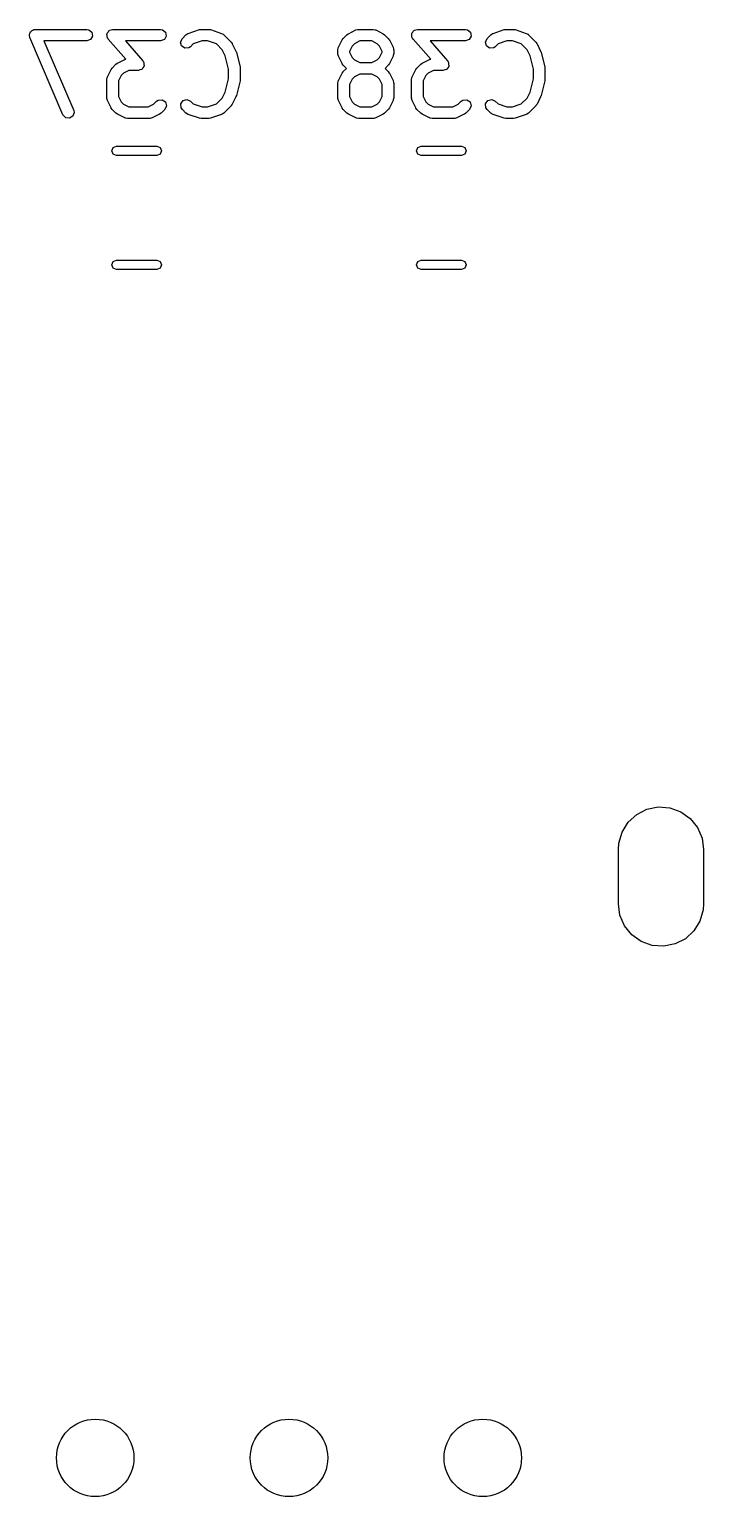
# Model space of a CAD drawing. Extents: x 62 to 228, y -146 to -46.
# Drawn here: x 141.43 to 150.13, y -144.65 to -125.71 of the extents above; entities that cross this region are included whole.
import ezdxf

# ---------------------------------------------------------------- set-up
doc = ezdxf.new("R2010")
doc.units = 0
doc.layers.add('BLACK', color=7, linetype='CONTINUOUS')

msp = doc.modelspace()

# ---------------------------------------------------------------- linework, layer by layer
at = {"layer": 'BLACK', "linetype": 'CONTINUOUS'}
for p, q in [((141.43, -125.793), (141.432, -125.784)), ((141.436, -125.818), (141.43, -125.793)), ((141.431, -125.775), (141.439, -125.76)), ((141.432, -125.784), (141.431, -125.775)), ((141.864, -126.818), (141.436, -125.818)), ((141.439, -125.76), (141.444, -125.743)), ((141.444, -125.743), (141.452, -125.739)), ((141.452, -125.739), (141.456, -125.731)), ((141.456, -125.731), (141.473, -125.725)), ((141.473, -125.725), (141.487, -125.715)), ((141.487, -125.715), (141.496, -125.716)), ((141.496, -125.716), (141.504, -125.713)), ((141.504, -125.713), (142.171, -125.713)), ((142.171, -125.863), (141.618, -125.863)), ((141.618, -125.863), (142.002, -126.759)), ((142.171, -125.713), (142.197, -125.718)), ((142.219, -125.846), (142.171, -125.863)), ((142.197, -125.718), (142.236, -125.751)), ((142.245, -125.801), (142.219, -125.846)), ((142.236, -125.751), (142.245, -125.801)), ((142.431, -125.775), (142.434, -125.77)), ((142.434, -125.795), (142.431, -125.775)), ((142.433, -125.764), (142.446, -125.748)), ((142.434, -125.77), (142.433, -125.764)), ((142.435, -125.815), (142.434, -125.795)), ((142.439, -125.823), (142.435, -125.815)), ((142.44, -125.826), (142.439, -125.823)), ((142.442, -125.828), (142.44, -125.826)), ((142.448, -125.838), (142.442, -125.828)), ((142.446, -125.748), (142.456, -125.731)), ((142.676, -126.098), (142.448, -125.838)), ((142.456, -125.731), (142.462, -125.729)), ((142.462, -125.729), (142.466, -125.724)), ((142.466, -125.724), (142.485, -125.72)), ((142.485, -125.72), (142.504, -125.713)), ((142.504, -125.713), (143.124, -125.713)), ((143.124, -125.863), (142.67, -125.863)), ((142.67, -125.863), (142.894, -126.12)), ((143.124, -125.713), (143.149, -125.718)), ((143.172, -125.846), (143.124, -125.863)), ((143.149, -125.718), (143.188, -125.751)), ((143.197, -125.801), (143.172, -125.846)), ((143.188, -125.751), (143.197, -125.801)), ((143.382, -125.877), (143.404, -125.831)), ((143.395, -125.927), (143.382, -125.877)), ((143.404, -125.831), (143.451, -125.783)), ((143.451, -125.783), (143.473, -125.768)), ((143.473, -125.768), (143.477, -125.768)), ((143.477, -125.768), (143.481, -125.765)), ((143.481, -125.765), (143.624, -125.717)), ((143.66, -125.863), (143.545, -125.902)), ((143.624, -125.717), (143.646, -125.714)), ((143.646, -125.714), (143.647, -125.713)), ((143.647, -125.713), (143.743, -125.713)), ((143.73, -125.863), (143.66, -125.863)), ((143.845, -125.902), (143.73, -125.863)), ((143.743, -125.713), (143.765, -125.717)), ((143.765, -125.717), (143.766, -125.717)), ((143.766, -125.717), (143.909, -125.765)), ((143.909, -125.765), (143.932, -125.777)), ((143.932, -125.777), (143.934, -125.781)), ((143.934, -125.781), (143.938, -125.783)), ((143.938, -125.783), (144.034, -125.878)), ((144.034, -125.878), (144.047, -125.897)), ((144.047, -125.897), (144.048, -125.898)), ((145.417, -125.945), (145.465, -125.85)), ((145.465, -125.85), (145.478, -125.832)), ((145.478, -125.832), (145.479, -125.831)), ((145.479, -125.831), (145.526, -125.783)), ((145.526, -125.783), (145.545, -125.77)), ((145.545, -125.77), (145.546, -125.769)), ((145.546, -125.769), (145.641, -125.721)), ((145.692, -125.863), (145.624, -125.898)), ((145.641, -125.721), (145.666, -125.714)), ((145.666, -125.714), (145.67, -125.715)), ((145.67, -125.715), (145.675, -125.713)), ((145.675, -125.713), (145.865, -125.713)), ((145.847, -125.863), (145.692, -125.863)), ((145.916, -125.898), (145.847, -125.863)), ((145.865, -125.713), (145.891, -125.718)), ((145.891, -125.718), (145.894, -125.721)), ((145.894, -125.721), (145.899, -125.721)), ((145.899, -125.721), (145.994, -125.769)), ((145.994, -125.769), (146.012, -125.782)), ((146.012, -125.782), (146.013, -125.783)), ((146.013, -125.783), (146.061, -125.831)), ((146.061, -125.831), (146.074, -125.849)), ((146.074, -125.849), (146.075, -125.85)), ((146.075, -125.85), (146.123, -125.945)), ((146.363, -125.775), (146.366, -125.77)), ((146.366, -125.795), (146.363, -125.775)), ((146.365, -125.764), (146.378, -125.748)), ((146.366, -125.77), (146.365, -125.764)), ((146.367, -125.815), (146.366, -125.795)), ((146.371, -125.823), (146.367, -125.815)), ((146.372, -125.826), (146.371, -125.823)), ((146.374, -125.828), (146.372, -125.826)), ((146.38, -125.838), (146.374, -125.828)), ((146.378, -125.748), (146.388, -125.731)), ((146.608, -126.098), (146.38, -125.838)), ((146.388, -125.731), (146.394, -125.729)), ((146.394, -125.729), (146.398, -125.724)), ((146.398, -125.724), (146.417, -125.72)), ((146.417, -125.72), (146.436, -125.713)), ((146.436, -125.713), (147.056, -125.713)), ((147.056, -125.863), (146.602, -125.863)), ((146.602, -125.863), (146.826, -126.12)), ((147.056, -125.713), (147.081, -125.718)), ((147.104, -125.846), (147.056, -125.863)), ((147.081, -125.718), (147.12, -125.751)), ((147.129, -125.801), (147.104, -125.846)), ((147.12, -125.751), (147.129, -125.801)), ((147.314, -125.877), (147.336, -125.831)), ((147.327, -125.927), (147.314, -125.877)), ((147.336, -125.831), (147.383, -125.783)), ((147.383, -125.783), (147.405, -125.768)), ((147.405, -125.768), (147.409, -125.768)), ((147.409, -125.768), (147.413, -125.765)), ((147.413, -125.765), (147.556, -125.717)), ((147.592, -125.863), (147.477, -125.902)), ((147.556, -125.717), (147.578, -125.714)), ((147.578, -125.714), (147.579, -125.713)), ((147.579, -125.713), (147.675, -125.713)), ((147.662, -125.863), (147.592, -125.863)), ((147.777, -125.902), (147.662, -125.863)), ((147.675, -125.713), (147.697, -125.717)), ((147.697, -125.717), (147.698, -125.717)), ((147.698, -125.717), (147.841, -125.765)), ((147.841, -125.765), (147.864, -125.777)), ((147.864, -125.777), (147.866, -125.781)), ((147.866, -125.781), (147.87, -125.783)), ((147.87, -125.783), (147.966, -125.878)), ((147.966, -125.878), (147.979, -125.897)), ((147.979, -125.897), (147.98, -125.898)), ((143.437, -125.956), (143.395, -125.927)), ((143.489, -125.952), (143.437, -125.956)), ((143.51, -125.937), (143.489, -125.952)), ((143.545, -125.902), (143.51, -125.937)), ((143.919, -125.976), (143.845, -125.902)), ((143.958, -126.053), (143.919, -125.976)), ((144.001, -126.226), (143.958, -126.053)), ((144.048, -125.898), (144.095, -125.993)), ((144.095, -125.993), (144.099, -126.005)), ((144.099, -126.005), (144.101, -126.008)), ((144.101, -126.008), (144.149, -126.199)), ((145.409, -125.979), (145.414, -125.953)), ((145.409, -126.026), (145.409, -125.979)), ((145.411, -126.031), (145.409, -126.026)), ((145.41, -126.035), (145.411, -126.031)), ((145.417, -126.06), (145.41, -126.035)), ((145.414, -125.953), (145.416, -125.95)), ((145.416, -125.95), (145.417, -125.945)), ((145.465, -126.155), (145.417, -126.06)), ((145.593, -125.928), (145.559, -125.997)), ((145.559, -125.997), (145.559, -126.009)), ((145.559, -126.009), (145.593, -126.077)), ((145.624, -125.898), (145.593, -125.928)), ((145.593, -126.077), (145.624, -126.108)), ((145.946, -125.928), (145.916, -125.898)), ((145.916, -126.108), (145.946, -126.077)), ((145.981, -125.997), (145.946, -125.928)), ((145.946, -126.077), (145.981, -126.009)), ((145.981, -126.009), (145.981, -125.997)), ((146.123, -126.06), (146.075, -126.155)), ((146.123, -125.945), (146.13, -125.97)), ((146.126, -126.052), (146.123, -126.056)), ((146.123, -126.056), (146.123, -126.06)), ((146.131, -126.026), (146.126, -126.052)), ((146.13, -125.97), (146.129, -125.975)), ((146.129, -125.975), (146.131, -125.979)), ((146.131, -125.979), (146.131, -126.026)), ((147.369, -125.956), (147.327, -125.927)), ((147.421, -125.952), (147.369, -125.956)), ((147.442, -125.937), (147.421, -125.952)), ((147.477, -125.902), (147.442, -125.937)), ((147.851, -125.976), (147.777, -125.902)), ((147.89, -126.053), (147.851, -125.976)), ((147.933, -126.226), (147.89, -126.053)), ((147.98, -125.898), (148.027, -125.993)), ((148.027, -125.993), (148.031, -126.005)), ((148.031, -126.005), (148.033, -126.008)), ((148.033, -126.008), (148.081, -126.199)), ((142.437, -126.326), (142.485, -126.231)), ((142.485, -126.231), (142.498, -126.213)), ((142.498, -126.213), (142.499, -126.212)), ((142.499, -126.212), (142.547, -126.164)), ((142.547, -126.164), (142.565, -126.151)), ((142.565, -126.151), (142.566, -126.15)), ((142.566, -126.15), (142.661, -126.102)), ((142.713, -126.244), (142.644, -126.279)), ((142.661, -126.102), (142.676, -126.098)), ((142.838, -126.244), (142.713, -126.244)), ((142.857, -126.237), (142.838, -126.244)), ((142.877, -126.233), (142.857, -126.237)), ((142.88, -126.229), (142.877, -126.233)), ((142.886, -126.227), (142.88, -126.229)), ((142.896, -126.209), (142.886, -126.227)), ((142.894, -126.12), (142.9, -126.13)), ((142.909, -126.194), (142.896, -126.209)), ((142.9, -126.13), (142.903, -126.132)), ((142.903, -126.132), (142.903, -126.135)), ((142.903, -126.135), (142.908, -126.142)), ((142.908, -126.142), (142.908, -126.162)), ((142.908, -126.162), (142.912, -126.182)), ((142.912, -126.182), (142.909, -126.188)), ((142.909, -126.188), (142.909, -126.194)), ((144.001, -126.351), (144.001, -126.226)), ((144.149, -126.199), (144.15, -126.214)), ((144.15, -126.214), (144.151, -126.217)), ((144.151, -126.217), (144.151, -126.36)), ((145.466, -126.156), (145.465, -126.155)), ((145.465, -126.279), (145.478, -126.261)), ((145.479, -126.175), (145.466, -126.156)), ((145.478, -126.261), (145.479, -126.259)), ((145.521, -126.217), (145.479, -126.175)), ((145.479, -126.259), (145.521, -126.217)), ((145.624, -126.108), (145.692, -126.142)), ((145.692, -126.142), (145.847, -126.142)), ((145.847, -126.142), (145.916, -126.108)), ((146.061, -126.175), (146.019, -126.217)), ((146.019, -126.217), (146.061, -126.259)), ((146.062, -126.173), (146.061, -126.175)), ((146.061, -126.259), (146.074, -126.278)), ((146.075, -126.155), (146.062, -126.173)), ((146.369, -126.326), (146.417, -126.231)), ((146.417, -126.231), (146.43, -126.213)), ((146.43, -126.213), (146.431, -126.212)), ((146.431, -126.212), (146.479, -126.164)), ((146.479, -126.164), (146.497, -126.151)), ((146.497, -126.151), (146.498, -126.15)), ((146.498, -126.15), (146.593, -126.102)), ((146.645, -126.244), (146.576, -126.279)), ((146.593, -126.102), (146.608, -126.098)), ((146.77, -126.244), (146.645, -126.244)), ((146.789, -126.237), (146.77, -126.244)), ((146.809, -126.233), (146.789, -126.237)), ((146.812, -126.229), (146.809, -126.233)), ((146.818, -126.227), (146.812, -126.229)), ((146.828, -126.209), (146.818, -126.227)), ((146.826, -126.12), (146.832, -126.13)), ((146.841, -126.194), (146.828, -126.209)), ((146.832, -126.13), (146.835, -126.132)), ((146.835, -126.132), (146.835, -126.135)), ((146.835, -126.135), (146.84, -126.142)), ((146.84, -126.142), (146.84, -126.162)), ((146.84, -126.162), (146.844, -126.182)), ((146.844, -126.182), (146.841, -126.188)), ((146.841, -126.188), (146.841, -126.194)), ((147.933, -126.351), (147.933, -126.226)), ((148.081, -126.199), (148.082, -126.214)), ((148.082, -126.214), (148.083, -126.217)), ((148.083, -126.217), (148.083, -126.36)), ((142.429, -126.36), (142.434, -126.334)), ((142.429, -126.598), (142.429, -126.36)), ((142.434, -126.334), (142.437, -126.331)), ((142.437, -126.331), (142.437, -126.326)), ((142.614, -126.309), (142.579, -126.378)), ((142.579, -126.378), (142.579, -126.58)), ((142.644, -126.279), (142.614, -126.309)), ((143.958, -126.524), (144.001, -126.351)), ((144.149, -126.378), (144.101, -126.568)), ((144.151, -126.36), (144.148, -126.375)), ((144.148, -126.375), (144.149, -126.378)), ((145.409, -126.407), (145.414, -126.382)), ((145.409, -126.598), (145.409, -126.407)), ((145.414, -126.382), (145.416, -126.378)), ((145.416, -126.378), (145.417, -126.374)), ((145.417, -126.374), (145.465, -126.279)), ((145.593, -126.357), (145.559, -126.425)), ((145.559, -126.425), (145.559, -126.58)), ((145.624, -126.326), (145.593, -126.357)), ((145.692, -126.292), (145.624, -126.326)), ((145.847, -126.292), (145.692, -126.292)), ((145.916, -126.326), (145.847, -126.292)), ((145.946, -126.357), (145.916, -126.326)), ((145.981, -126.425), (145.946, -126.357)), ((145.981, -126.58), (145.981, -126.425)), ((146.074, -126.278), (146.075, -126.279)), ((146.075, -126.279), (146.123, -126.374)), ((146.123, -126.374), (146.13, -126.399)), ((146.13, -126.399), (146.129, -126.403)), ((146.129, -126.403), (146.131, -126.407)), ((146.131, -126.407), (146.131, -126.598)), ((146.361, -126.36), (146.366, -126.334)), ((146.361, -126.598), (146.361, -126.36)), ((146.366, -126.334), (146.369, -126.331)), ((146.369, -126.331), (146.369, -126.326)), ((146.546, -126.309), (146.511, -126.378)), ((146.511, -126.378), (146.511, -126.58)), ((146.576, -126.279), (146.546, -126.309)), ((147.89, -126.524), (147.933, -126.351)), ((148.081, -126.378), (148.033, -126.568)), ((148.083, -126.36), (148.08, -126.375)), ((148.08, -126.375), (148.081, -126.378)), ((142.431, -126.602), (142.429, -126.598)), ((142.43, -126.606), (142.431, -126.602)), ((142.437, -126.631), (142.43, -126.606)), ((142.485, -126.727), (142.437, -126.631)), ((142.579, -126.58), (142.614, -126.649)), ((142.614, -126.649), (142.644, -126.679)), ((143.031, -126.679), (143.07, -126.64)), ((143.07, -126.64), (143.092, -126.625)), ((143.092, -126.625), (143.143, -126.621)), ((143.143, -126.621), (143.185, -126.65)), ((143.185, -126.65), (143.198, -126.7)), ((143.384, -126.674), (143.414, -126.632)), ((143.414, -126.632), (143.463, -126.618)), ((143.463, -126.618), (143.51, -126.64)), ((143.51, -126.64), (143.545, -126.675)), ((143.845, -126.675), (143.919, -126.601)), ((143.919, -126.601), (143.958, -126.524)), ((144.095, -126.584), (144.048, -126.679)), ((144.096, -126.58), (144.095, -126.584)), ((144.101, -126.568), (144.096, -126.58)), ((145.411, -126.602), (145.409, -126.598)), ((145.41, -126.606), (145.411, -126.602)), ((145.417, -126.631), (145.41, -126.606)), ((145.465, -126.727), (145.417, -126.631)), ((145.559, -126.58), (145.593, -126.649)), ((145.593, -126.649), (145.624, -126.679)), ((145.916, -126.679), (145.946, -126.649)), ((145.946, -126.649), (145.981, -126.58)), ((146.123, -126.631), (146.075, -126.727)), ((146.126, -126.624), (146.123, -126.627)), ((146.123, -126.627), (146.123, -126.631)), ((146.131, -126.598), (146.126, -126.624)), ((146.363, -126.602), (146.361, -126.598)), ((146.362, -126.606), (146.363, -126.602)), ((146.369, -126.631), (146.362, -126.606)), ((146.417, -126.727), (146.369, -126.631)), ((146.511, -126.58), (146.546, -126.649)), ((146.546, -126.649), (146.576, -126.679)), ((146.963, -126.679), (147.002, -126.64)), ((147.002, -126.64), (147.024, -126.625)), ((147.024, -126.625), (147.075, -126.621)), ((147.075, -126.621), (147.117, -126.65)), ((147.117, -126.65), (147.13, -126.7)), ((147.316, -126.674), (147.346, -126.632)), ((147.346, -126.632), (147.395, -126.618)), ((147.395, -126.618), (147.442, -126.64)), ((147.442, -126.64), (147.477, -126.675)), ((147.777, -126.675), (147.851, -126.601)), ((147.851, -126.601), (147.89, -126.524)), ((148.027, -126.584), (147.98, -126.679)), ((148.028, -126.58), (148.027, -126.584)), ((148.033, -126.568), (148.028, -126.58)), ((141.899, -126.855), (141.864, -126.818)), ((141.993, -126.833), (141.95, -126.861)), ((142.008, -126.784), (141.993, -126.833)), ((142.002, -126.759), (142.008, -126.784)), ((142.486, -126.728), (142.485, -126.727)), ((142.499, -126.746), (142.486, -126.728)), ((142.547, -126.794), (142.499, -126.746)), ((142.548, -126.794), (142.547, -126.794)), ((142.566, -126.808), (142.548, -126.794)), ((142.661, -126.855), (142.566, -126.808)), ((142.644, -126.679), (142.713, -126.713)), ((142.713, -126.713), (142.963, -126.713)), ((142.963, -126.713), (143.031, -126.679)), ((143.109, -126.808), (143.014, -126.855)), ((143.111, -126.807), (143.109, -126.808)), ((143.129, -126.794), (143.111, -126.807)), ((143.177, -126.746), (143.129, -126.794)), ((143.198, -126.7), (143.177, -126.746)), ((143.389, -126.725), (143.384, -126.674)), ((143.404, -126.746), (143.389, -126.725)), ((143.451, -126.794), (143.404, -126.746)), ((143.456, -126.796), (143.451, -126.794)), ((143.458, -126.8), (143.456, -126.796)), ((143.481, -126.812), (143.458, -126.8)), ((143.624, -126.86), (143.481, -126.812)), ((143.545, -126.675), (143.66, -126.713)), ((143.66, -126.713), (143.73, -126.713)), ((143.73, -126.713), (143.845, -126.675)), ((143.909, -126.812), (143.766, -126.86)), ((143.913, -126.809), (143.909, -126.812)), ((143.917, -126.809), (143.913, -126.809)), ((143.938, -126.794), (143.917, -126.809)), ((144.034, -126.699), (143.938, -126.794)), ((144.048, -126.679), (144.034, -126.697)), ((144.034, -126.697), (144.034, -126.699)), ((145.466, -126.728), (145.465, -126.727)), ((145.479, -126.746), (145.466, -126.728)), ((145.526, -126.794), (145.479, -126.746)), ((145.528, -126.794), (145.526, -126.794)), ((145.546, -126.808), (145.528, -126.794)), ((145.641, -126.855), (145.546, -126.808)), ((145.624, -126.679), (145.692, -126.713)), ((145.692, -126.713), (145.847, -126.713)), ((145.847, -126.713), (145.916, -126.679)), ((145.994, -126.808), (145.899, -126.855)), ((145.995, -126.807), (145.994, -126.808)), ((146.013, -126.794), (145.995, -126.807)), ((146.061, -126.746), (146.013, -126.794)), ((146.062, -126.745), (146.061, -126.746)), ((146.075, -126.727), (146.062, -126.745)), ((146.418, -126.728), (146.417, -126.727)), ((146.431, -126.746), (146.418, -126.728)), ((146.479, -126.794), (146.431, -126.746)), ((146.48, -126.794), (146.479, -126.794)), ((146.498, -126.808), (146.48, -126.794)), ((146.593, -126.855), (146.498, -126.808)), ((146.576, -126.679), (146.645, -126.713)), ((146.645, -126.713), (146.895, -126.713)), ((146.895, -126.713), (146.963, -126.679)), ((147.041, -126.808), (146.946, -126.855)), ((147.043, -126.807), (147.041, -126.808)), ((147.061, -126.794), (147.043, -126.807)), ((147.109, -126.746), (147.061, -126.794)), ((147.13, -126.7), (147.109, -126.746)), ((147.321, -126.725), (147.316, -126.674)), ((147.336, -126.746), (147.321, -126.725)), ((147.383, -126.794), (147.336, -126.746)), ((147.388, -126.796), (147.383, -126.794)), ((147.39, -126.8), (147.388, -126.796)), ((147.413, -126.812), (147.39, -126.8)), ((147.556, -126.86), (147.413, -126.812)), ((147.477, -126.675), (147.592, -126.713)), ((147.592, -126.713), (147.662, -126.713)), ((147.662, -126.713), (147.777, -126.675)), ((147.841, -126.812), (147.698, -126.86)), ((147.845, -126.809), (147.841, -126.812)), ((147.849, -126.809), (147.845, -126.809)), ((147.87, -126.794), (147.849, -126.809)), ((147.966, -126.699), (147.87, -126.794)), ((147.98, -126.679), (147.966, -126.697)), ((147.966, -126.697), (147.966, -126.699)), ((141.95, -126.861), (141.899, -126.855)), ((142.666, -126.856), (142.661, -126.855)), ((142.669, -126.859), (142.666, -126.856)), ((142.695, -126.863), (142.669, -126.859)), ((142.981, -126.863), (142.695, -126.863)), ((142.985, -126.862), (142.981, -126.863)), ((142.989, -126.863), (142.985, -126.862)), ((143.014, -126.855), (142.989, -126.863)), ((143.625, -126.859), (143.624, -126.86)), ((143.647, -126.863), (143.625, -126.859)), ((143.743, -126.863), (143.647, -126.863)), ((143.744, -126.863), (143.743, -126.863)), ((143.766, -126.86), (143.744, -126.863)), ((145.645, -126.856), (145.641, -126.855)), ((145.649, -126.859), (145.645, -126.856)), ((145.675, -126.863), (145.649, -126.859)), ((145.865, -126.863), (145.675, -126.863)), ((145.869, -126.862), (145.865, -126.863)), ((145.874, -126.863), (145.869, -126.862)), ((145.899, -126.855), (145.874, -126.863)), ((146.598, -126.856), (146.593, -126.855)), ((146.601, -126.859), (146.598, -126.856)), ((146.627, -126.863), (146.601, -126.859)), ((146.913, -126.863), (146.627, -126.863)), ((146.917, -126.862), (146.913, -126.863)), ((146.921, -126.863), (146.917, -126.862)), ((146.946, -126.855), (146.921, -126.863)), ((147.557, -126.859), (147.556, -126.86)), ((147.579, -126.863), (147.557, -126.859)), ((147.675, -126.863), (147.579, -126.863)), ((147.676, -126.863), (147.675, -126.863)), ((147.698, -126.86), (147.676, -126.863)), ((142.51, -127.239), (142.553, -127.221)), ((142.553, -127.221), (143.075, -127.221)), ((143.075, -127.221), (143.118, -127.239)), ((146.442, -127.239), (146.485, -127.221)), ((146.485, -127.221), (147.007, -127.221)), ((147.007, -127.221), (147.05, -127.239)), ((142.493, -127.281), (142.51, -127.239)), ((142.51, -127.323), (142.493, -127.281)), ((142.553, -127.341), (142.51, -127.323)), ((143.075, -127.341), (142.553, -127.341)), ((143.118, -127.323), (143.075, -127.341)), ((143.118, -127.239), (143.135, -127.281)), ((143.135, -127.281), (143.118, -127.323)), ((146.425, -127.281), (146.442, -127.239)), ((146.442, -127.323), (146.425, -127.281)), ((146.485, -127.341), (146.442, -127.323)), ((147.007, -127.341), (146.485, -127.341)), ((147.05, -127.323), (147.007, -127.341)), ((147.05, -127.239), (147.067, -127.281)), ((147.067, -127.281), (147.05, -127.323)), ((142.493, -128.751), (142.51, -128.709)), ((142.51, -128.709), (142.553, -128.691)), ((142.553, -128.691), (143.075, -128.691)), ((143.075, -128.691), (143.118, -128.709)), ((143.118, -128.709), (143.135, -128.751)), ((146.425, -128.751), (146.442, -128.709)), ((146.442, -128.709), (146.485, -128.691)), ((146.485, -128.691), (147.007, -128.691)), ((147.007, -128.691), (147.05, -128.709)), ((147.05, -128.709), (147.067, -128.751)), ((142.51, -128.793), (142.493, -128.751)), ((142.553, -128.811), (142.51, -128.793)), ((143.075, -128.811), (142.553, -128.811)), ((143.118, -128.793), (143.075, -128.811)), ((143.135, -128.751), (143.118, -128.793)), ((146.442, -128.793), (146.425, -128.751)), ((146.485, -128.811), (146.442, -128.793)), ((147.007, -128.811), (146.485, -128.811)), ((147.05, -128.793), (147.007, -128.811)), ((147.067, -128.751), (147.05, -128.793)), ((149.156, -135.944), (149.266, -135.843)), ((149.266, -135.843), (149.399, -135.776)), ((149.399, -135.776), (149.545, -135.746)), ((149.545, -135.746), (149.694, -135.757)), ((149.694, -135.757), (149.835, -135.808)), ((149.835, -135.808), (149.957, -135.894)), ((149.957, -135.894), (150.05, -136.01)), ((149.036, -136.215), (149.078, -136.071)), ((149.078, -136.071), (149.156, -135.944)), ((150.05, -136.01), (150.11, -136.147)), ((149.03, -136.295), (149.036, -136.215)), ((149.03, -136.995), (149.03, -136.295)), ((150.11, -136.147), (150.13, -136.295)), ((150.13, -136.295), (150.13, -136.995)), ((149.05, -137.143), (149.03, -136.995)), ((150.13, -136.995), (150.124, -137.075)), ((149.11, -137.28), (149.05, -137.143)), ((150.082, -137.219), (150.004, -137.346)), ((150.124, -137.075), (150.082, -137.219)), ((149.203, -137.396), (149.11, -137.28)), ((149.325, -137.482), (149.203, -137.396)), ((150.004, -137.346), (149.894, -137.447)), ((149.466, -137.533), (149.325, -137.482)), ((149.615, -137.544), (149.466, -137.533)), ((149.761, -137.514), (149.615, -137.544)), ((149.894, -137.447), (149.761, -137.514))]:
    msp.add_line(p, q, dxfattribs=at)
at = {"layer": 'BLACK'}
for centre in [(142.28, -144.145), (144.78, -144.145), (147.28, -144.145)]:
    msp.add_circle(centre, 0.5, dxfattribs=at)

doc.saveas('drawing.dxf')
